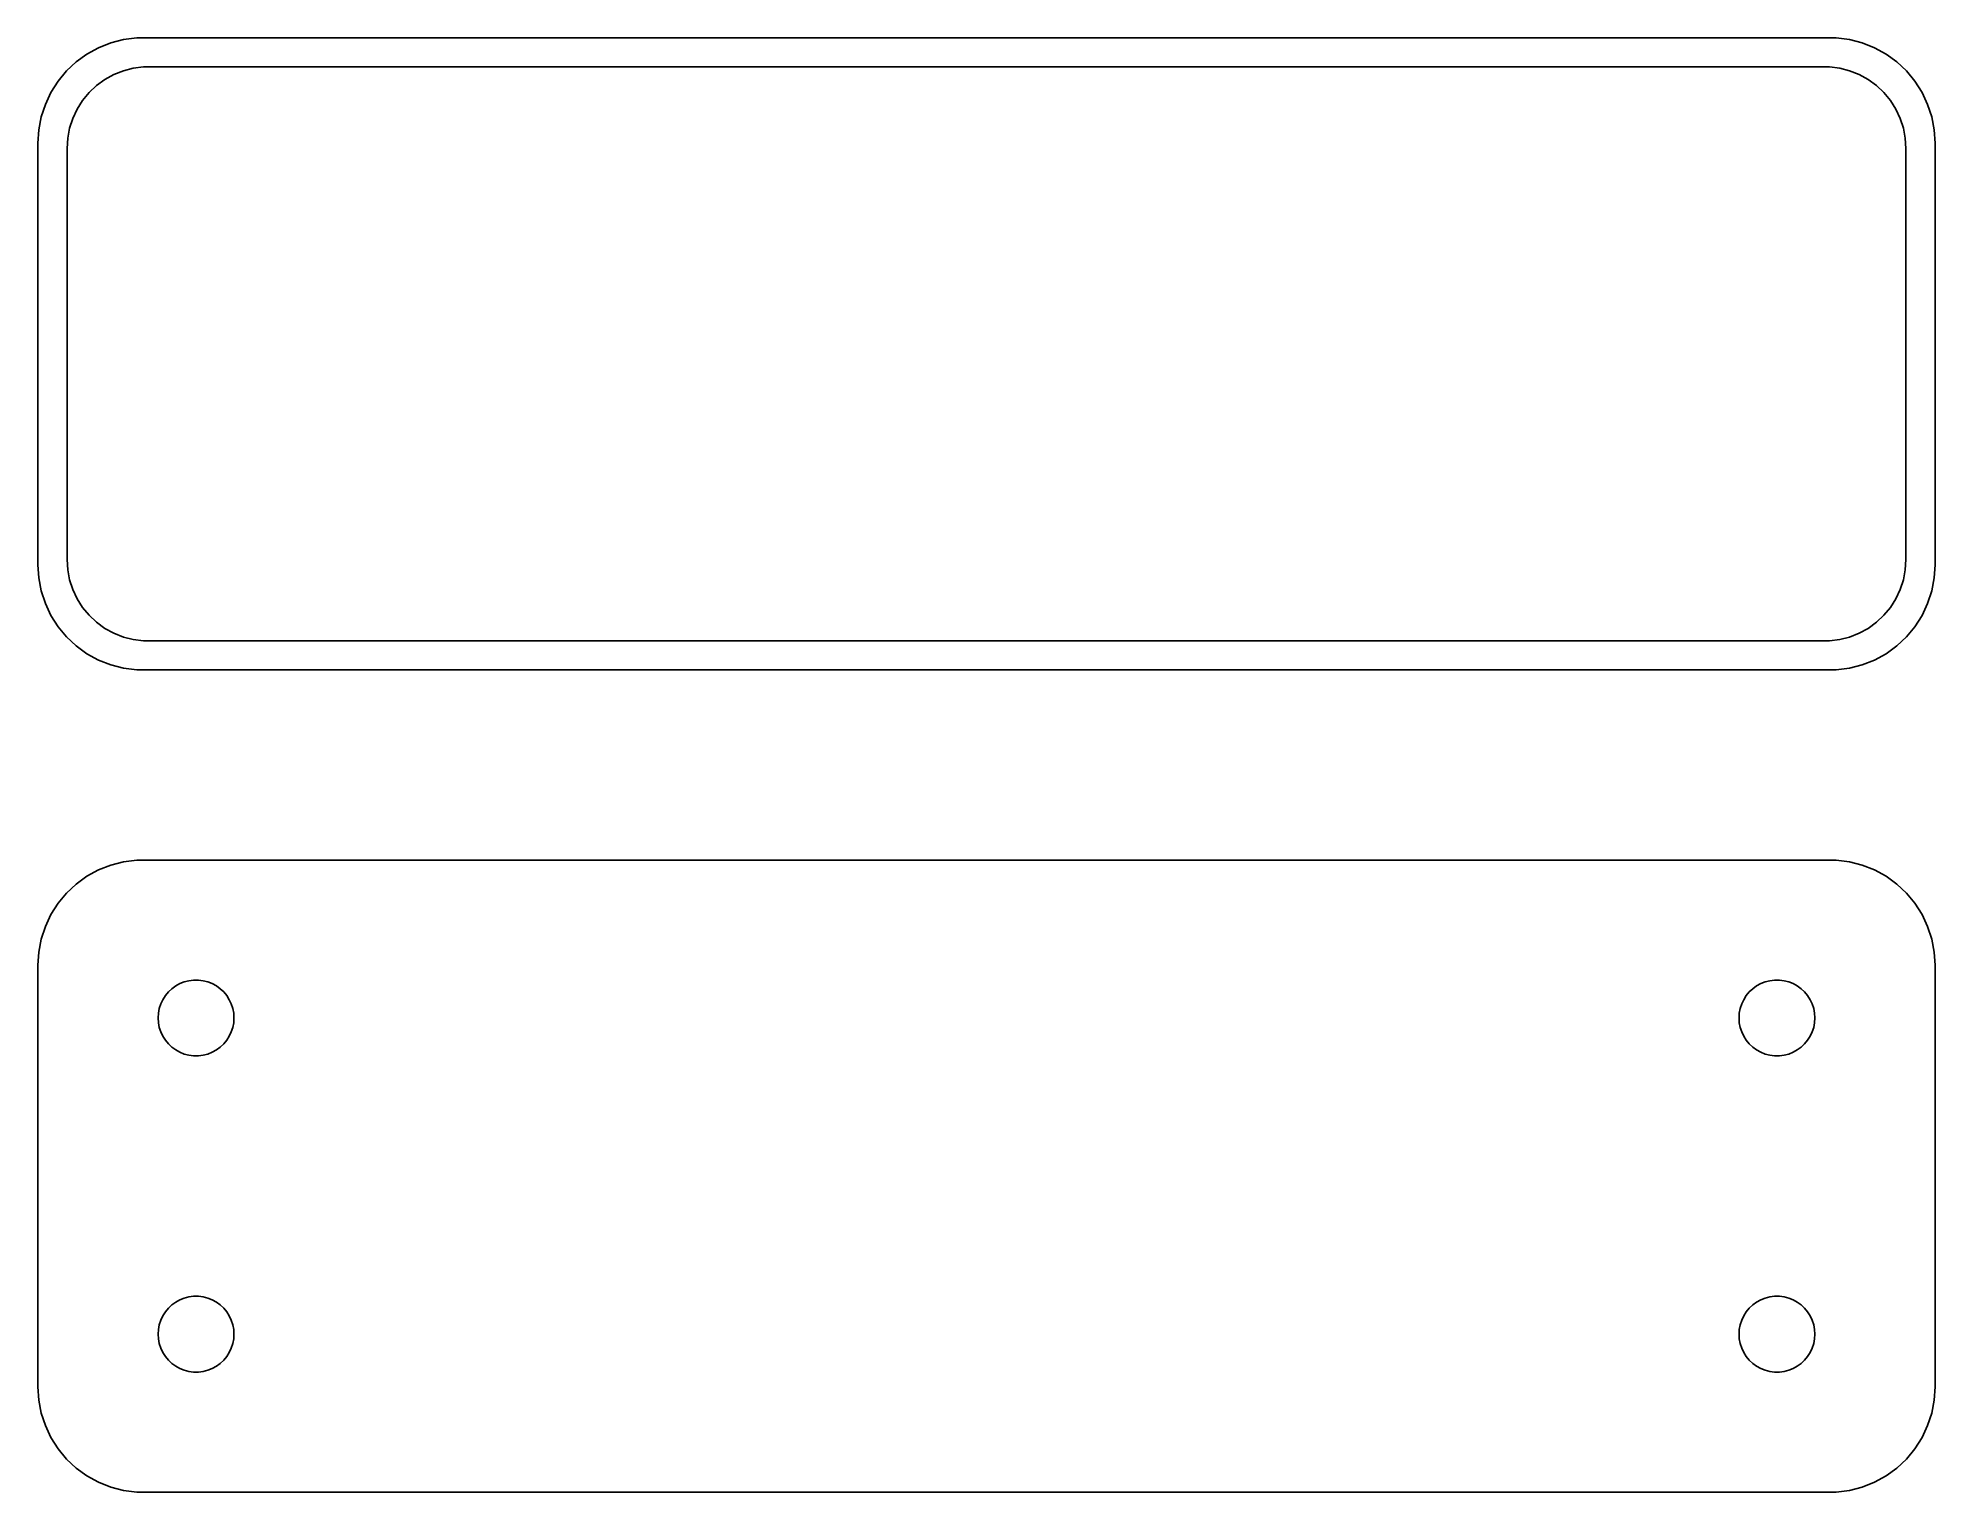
# Model space of a CAD drawing. Header units: metres. Extents: x -45 to 45, y 24 to 93.
import ezdxf

# ---------------------------------------------------------------- set-up
doc = ezdxf.new("R2010")
doc.units = ezdxf.units.M

msp = doc.modelspace()

# ---------------------------------------------------------------- linework, layer by layer
for p, q in [((-41.5451, 92.7553), (-42.1289, 92.5241)), ((-40.9369, 92.9114), (-41.5451, 92.7553)), ((-40.3139, 92.9901), (-40.9369, 92.9114)), ((40.3139, 92.9901), (-40.3139, 92.9901)), ((40.9369, 92.9114), (40.3139, 92.9901)), ((41.5451, 92.7553), (40.9369, 92.9114)), ((42.1289, 92.5241), (41.5451, 92.7553)), ((-43.1871, 91.8526), (-43.6448, 91.4227)), ((-42.6791, 92.2216), (-43.1871, 91.8526)), ((-42.1289, 92.5241), (-42.6791, 92.2216)), ((42.6791, 92.2216), (42.1289, 92.5241)), ((43.1871, 91.8526), (42.6791, 92.2216)), ((43.6448, 91.4227), (43.1871, 91.8526)), ((-44.0451, 90.9389), (-44.3815, 90.4088)), ((-43.6448, 91.4227), (-44.0451, 90.9389)), ((-42.2165, 90.7315), (-41.8234, 91.0171)), ((-41.8234, 91.0171), (-41.3975, 91.2512)), ((-41.3975, 91.2512), (-40.9457, 91.4301)), ((-40.9457, 91.4301), (-40.4751, 91.5509)), ((-40.4751, 91.5509), (-39.993, 91.6118)), ((-39.993, 91.6118), (39.993, 91.6118)), ((39.993, 91.6118), (40.4751, 91.5509)), ((40.4751, 91.5509), (40.9457, 91.4301)), ((40.9457, 91.4301), (41.3975, 91.2512)), ((41.3975, 91.2512), (41.8234, 91.0171)), ((41.8234, 91.0171), (42.2165, 90.7315)), ((44.0451, 90.9389), (43.6448, 91.4227)), ((44.3815, 90.4088), (44.0451, 90.9389)), ((-44.3815, 90.4088), (-44.6489, 89.8406)), ((-43.1408, 89.6141), (-42.8805, 90.0244)), ((-42.8805, 90.0244), (-42.5707, 90.3988)), ((-42.5707, 90.3988), (-42.2165, 90.7315)), ((42.2165, 90.7315), (42.5707, 90.3988)), ((42.5707, 90.3988), (42.8805, 90.0244)), ((42.8805, 90.0244), (43.1408, 89.6141)), ((44.6489, 89.8406), (44.3815, 90.4088)), ((-44.8429, 89.2434), (-44.9606, 88.6267)), ((-44.6489, 89.8406), (-44.8429, 89.2434)), ((-43.4979, 88.7123), (-43.3477, 89.1744)), ((-43.3477, 89.1744), (-43.1408, 89.6141)), ((43.1408, 89.6141), (43.3477, 89.1744)), ((43.3477, 89.1744), (43.4979, 88.7123)), ((44.8429, 89.2434), (44.6489, 89.8406)), ((44.9606, 88.6267), (44.8429, 89.2434)), ((-44.9606, 88.6267), (-45, 88)), ((-43.6195, 87.75), (-43.589, 88.235)), ((-43.589, 88.235), (-43.4979, 88.7123)), ((43.4979, 88.7123), (43.589, 88.235)), ((43.589, 88.235), (43.6195, 87.75)), ((45, 88), (44.9606, 88.6267)), ((-45, 88), (-45, 68)), ((-43.6195, 68.25), (-43.6195, 87.75)), ((43.6195, 87.75), (43.6195, 68.25)), ((45, 68), (45, 88)), ((-45, 68), (-44.9606, 67.3733)), ((-43.589, 67.765), (-43.6195, 68.25)), ((-43.4979, 67.2877), (-43.589, 67.765)), ((43.589, 67.765), (43.4979, 67.2877)), ((43.6195, 68.25), (43.589, 67.765)), ((44.9606, 67.3733), (45, 68)), ((-44.9606, 67.3733), (-44.8429, 66.7566)), ((-44.8429, 66.7566), (-44.6489, 66.1594)), ((-43.3477, 66.8256), (-43.4979, 67.2877)), ((-43.1408, 66.3859), (-43.3477, 66.8256)), ((43.3477, 66.8256), (43.1408, 66.3859)), ((43.4979, 67.2877), (43.3477, 66.8256)), ((44.6489, 66.1594), (44.8429, 66.7566)), ((44.8429, 66.7566), (44.9606, 67.3733)), ((-44.6489, 66.1594), (-44.3815, 65.5912)), ((-42.8805, 65.9756), (-43.1408, 66.3859)), ((-42.5707, 65.6012), (-42.8805, 65.9756)), ((42.8805, 65.9756), (42.5707, 65.6012)), ((43.1408, 66.3859), (42.8805, 65.9756)), ((44.3815, 65.5912), (44.6489, 66.1594)), ((-44.3815, 65.5912), (-44.0451, 65.0611)), ((-44.0451, 65.0611), (-43.6448, 64.5773)), ((-42.2165, 65.2685), (-42.5707, 65.6012)), ((-41.8234, 64.9829), (-42.2165, 65.2685)), ((-41.3975, 64.7488), (-41.8234, 64.9829)), ((41.8234, 64.9829), (41.3975, 64.7488)), ((42.2165, 65.2685), (41.8234, 64.9829)), ((42.5707, 65.6012), (42.2165, 65.2685)), ((43.6448, 64.5773), (44.0451, 65.0611)), ((44.0451, 65.0611), (44.3815, 65.5912)), ((-43.6448, 64.5773), (-43.1871, 64.1474)), ((-43.1871, 64.1474), (-42.6791, 63.7784)), ((-40.9457, 64.5699), (-41.3975, 64.7488)), ((-40.4751, 64.4491), (-40.9457, 64.5699)), ((-39.993, 64.3882), (-40.4751, 64.4491)), ((39.993, 64.3882), (-39.993, 64.3882)), ((40.4751, 64.4491), (39.993, 64.3882)), ((40.9457, 64.5699), (40.4751, 64.4491)), ((41.3975, 64.7488), (40.9457, 64.5699)), ((42.6791, 63.7784), (43.1871, 64.1474)), ((43.1871, 64.1474), (43.6448, 64.5773)), ((-42.6791, 63.7784), (-42.1289, 63.4759)), ((-42.1289, 63.4759), (-41.5451, 63.2447)), ((-41.5451, 63.2447), (-40.9369, 63.0886)), ((-40.9369, 63.0886), (-40.3139, 63.0099)), ((-40.3139, 63.0099), (40.3139, 63.0099)), ((40.3139, 63.0099), (40.9369, 63.0886)), ((40.9369, 63.0886), (41.5451, 63.2447)), ((41.5451, 63.2447), (42.1289, 63.4759)), ((42.1289, 63.4759), (42.6791, 63.7784)), ((-42.6791, 53.2216), (-43.1871, 52.8526)), ((-42.1289, 53.5241), (-42.6791, 53.2216)), ((-41.5451, 53.7553), (-42.1289, 53.5241)), ((-40.9369, 53.9114), (-41.5451, 53.7553)), ((-40.3139, 53.9901), (-40.9369, 53.9114)), ((40.3139, 53.9901), (-40.3139, 53.9901)), ((40.9369, 53.9114), (40.3139, 53.9901)), ((41.5451, 53.7553), (40.9369, 53.9114)), ((42.1289, 53.5241), (41.5451, 53.7553)), ((42.6791, 53.2216), (42.1289, 53.5241)), ((43.1871, 52.8526), (42.6791, 53.2216)), ((-43.6448, 52.4227), (-44.0451, 51.9389)), ((-43.1871, 52.8526), (-43.6448, 52.4227)), ((43.6448, 52.4227), (43.1871, 52.8526)), ((44.0451, 51.9389), (43.6448, 52.4227)), ((-44.3815, 51.4088), (-44.6489, 50.8406)), ((-44.0451, 51.9389), (-44.3815, 51.4088)), ((44.3815, 51.4088), (44.0451, 51.9389)), ((44.6489, 50.8406), (44.3815, 51.4088)), ((-44.6489, 50.8406), (-44.8429, 50.2434)), ((44.8429, 50.2434), (44.6489, 50.8406)), ((-44.9606, 49.6267), (-45, 49)), ((-44.8429, 50.2434), (-44.9606, 49.6267)), ((44.9606, 49.6267), (44.8429, 50.2434)), ((45, 49), (44.9606, 49.6267)), ((-45, 49), (-45, 29)), ((45, 29), (45, 49)), ((-38.9562, 47.558), (-38.8121, 47.7322)), ((-38.8121, 47.7322), (-38.6474, 47.8869)), ((-38.6474, 47.8869), (-38.4645, 48.0198)), ((-38.4645, 48.0198), (-38.2664, 48.1287)), ((-38.2664, 48.1287), (-38.0562, 48.2119)), ((-38.0562, 48.2119), (-37.8373, 48.2681)), ((-37.8373, 48.2681), (-37.613, 48.2964)), ((-37.613, 48.2964), (-37.387, 48.2964)), ((-37.387, 48.2964), (-37.1627, 48.2681)), ((-37.1627, 48.2681), (-36.9438, 48.2119)), ((-36.9438, 48.2119), (-36.7336, 48.1287)), ((-36.7336, 48.1287), (-36.5355, 48.0198)), ((-36.5355, 48.0198), (-36.3526, 47.8869)), ((-36.3526, 47.8869), (-36.1879, 47.7322)), ((-36.1879, 47.7322), (-36.0438, 47.558)), ((36.0438, 47.558), (36.1879, 47.7322)), ((36.1879, 47.7322), (36.3526, 47.8869)), ((36.3526, 47.8869), (36.5355, 48.0198)), ((36.5355, 48.0198), (36.7336, 48.1287)), ((36.7336, 48.1287), (36.9438, 48.2119)), ((36.9438, 48.2119), (37.1627, 48.2681)), ((37.1627, 48.2681), (37.387, 48.2964)), ((37.387, 48.2964), (37.613, 48.2964)), ((37.613, 48.2964), (37.8373, 48.2681)), ((37.8373, 48.2681), (38.0562, 48.2119)), ((38.0562, 48.2119), (38.2664, 48.1287)), ((38.2664, 48.1287), (38.4645, 48.0198)), ((38.4645, 48.0198), (38.6474, 47.8869)), ((38.6474, 47.8869), (38.8121, 47.7322)), ((38.8121, 47.7322), (38.9562, 47.558)), ((-39.2858, 46.7256), (-39.2434, 46.9476)), ((-39.2434, 46.9476), (-39.1736, 47.1626)), ((-39.1736, 47.1626), (-39.0773, 47.3671)), ((-39.0773, 47.3671), (-38.9562, 47.558)), ((-36.0438, 47.558), (-35.9226, 47.3671)), ((-35.9226, 47.3671), (-35.8264, 47.1626)), ((-35.8264, 47.1626), (-35.7565, 46.9476)), ((-35.7565, 46.9476), (-35.7142, 46.7256)), ((35.7142, 46.7256), (35.7565, 46.9476)), ((35.7565, 46.9476), (35.8264, 47.1626)), ((35.8264, 47.1626), (35.9226, 47.3671)), ((35.9226, 47.3671), (36.0438, 47.558)), ((38.9562, 47.558), (39.0773, 47.3671)), ((39.0773, 47.3671), (39.1736, 47.1626)), ((39.1736, 47.1626), (39.2434, 46.9476)), ((39.2434, 46.9476), (39.2858, 46.7256)), ((-39.3, 46.5), (-39.2858, 46.7256)), ((-39.2858, 46.2744), (-39.3, 46.5)), ((-39.2434, 46.0524), (-39.2858, 46.2744)), ((-39.1736, 45.8374), (-39.2434, 46.0524)), ((-35.7565, 46.0524), (-35.8264, 45.8374)), ((-35.7142, 46.2744), (-35.7565, 46.0524)), ((-35.7142, 46.7256), (-35.7, 46.5)), ((-35.7, 46.5), (-35.7142, 46.2744)), ((35.7, 46.5), (35.7142, 46.7256)), ((35.7142, 46.2744), (35.7, 46.5)), ((35.7565, 46.0524), (35.7142, 46.2744)), ((35.8264, 45.8374), (35.7565, 46.0524)), ((39.2434, 46.0524), (39.1736, 45.8374)), ((39.2858, 46.2744), (39.2434, 46.0524)), ((39.2858, 46.7256), (39.3, 46.5)), ((39.3, 46.5), (39.2858, 46.2744)), ((-39.0773, 45.6328), (-39.1736, 45.8374)), ((-38.9562, 45.442), (-39.0773, 45.6328)), ((-38.8121, 45.2678), (-38.9562, 45.442)), ((-38.6474, 45.1131), (-38.8121, 45.2678)), ((-38.4645, 44.9802), (-38.6474, 45.1131)), ((-36.3526, 45.1131), (-36.5355, 44.9802)), ((-36.1879, 45.2678), (-36.3526, 45.1131)), ((-36.0438, 45.442), (-36.1879, 45.2678)), ((-35.9226, 45.6328), (-36.0438, 45.442)), ((-35.8264, 45.8374), (-35.9226, 45.6328)), ((35.9226, 45.6328), (35.8264, 45.8374)), ((36.0438, 45.442), (35.9226, 45.6328)), ((36.1879, 45.2678), (36.0438, 45.442)), ((36.3526, 45.1131), (36.1879, 45.2678)), ((36.5355, 44.9802), (36.3526, 45.1131)), ((38.6474, 45.1131), (38.4645, 44.9802)), ((38.8121, 45.2678), (38.6474, 45.1131)), ((38.9562, 45.442), (38.8121, 45.2678)), ((39.0773, 45.6328), (38.9562, 45.442)), ((39.1736, 45.8374), (39.0773, 45.6328)), ((-38.2664, 44.8713), (-38.4645, 44.9802)), ((-38.0562, 44.7881), (-38.2664, 44.8713)), ((-37.8373, 44.7319), (-38.0562, 44.7881)), ((-37.613, 44.7036), (-37.8373, 44.7319)), ((-37.387, 44.7036), (-37.613, 44.7036)), ((-37.1627, 44.7319), (-37.387, 44.7036)), ((-36.9438, 44.7881), (-37.1627, 44.7319)), ((-36.7336, 44.8713), (-36.9438, 44.7881)), ((-36.5355, 44.9802), (-36.7336, 44.8713)), ((36.7336, 44.8713), (36.5355, 44.9802)), ((36.9438, 44.7881), (36.7336, 44.8713)), ((37.1627, 44.7319), (36.9438, 44.7881)), ((37.387, 44.7036), (37.1627, 44.7319)), ((37.613, 44.7036), (37.387, 44.7036)), ((37.8373, 44.7319), (37.613, 44.7036)), ((38.0562, 44.7881), (37.8373, 44.7319)), ((38.2664, 44.8713), (38.0562, 44.7881)), ((38.4645, 44.9802), (38.2664, 44.8713)), ((-39.0773, 32.3672), (-38.9562, 32.558)), ((-38.9562, 32.558), (-38.8121, 32.7322)), ((-38.8121, 32.7322), (-38.6474, 32.8869)), ((-38.6474, 32.8869), (-38.4645, 33.0198)), ((-38.4645, 33.0198), (-38.2664, 33.1287)), ((-38.2664, 33.1287), (-38.0562, 33.2119)), ((-38.0562, 33.2119), (-37.8373, 33.2681)), ((-37.8373, 33.2681), (-37.613, 33.2964)), ((-37.613, 33.2964), (-37.387, 33.2964)), ((-37.387, 33.2964), (-37.1627, 33.2681)), ((-37.1627, 33.2681), (-36.9438, 33.2119)), ((-36.9438, 33.2119), (-36.7336, 33.1287)), ((-36.7336, 33.1287), (-36.5355, 33.0198)), ((-36.5355, 33.0198), (-36.3526, 32.8869)), ((-36.3526, 32.8869), (-36.1879, 32.7322)), ((-36.1879, 32.7322), (-36.0438, 32.558)), ((-36.0438, 32.558), (-35.9226, 32.3672)), ((35.9226, 32.3672), (36.0438, 32.558)), ((36.0438, 32.558), (36.1879, 32.7322)), ((36.1879, 32.7322), (36.3526, 32.8869)), ((36.3526, 32.8869), (36.5355, 33.0198)), ((36.5355, 33.0198), (36.7336, 33.1287)), ((36.7336, 33.1287), (36.9438, 33.2119)), ((36.9438, 33.2119), (37.1627, 33.2681)), ((37.1627, 33.2681), (37.387, 33.2964)), ((37.387, 33.2964), (37.613, 33.2964)), ((37.613, 33.2964), (37.8373, 33.2681)), ((37.8373, 33.2681), (38.0562, 33.2119)), ((38.0562, 33.2119), (38.2664, 33.1287)), ((38.2664, 33.1287), (38.4645, 33.0198)), ((38.4645, 33.0198), (38.6474, 32.8869)), ((38.6474, 32.8869), (38.8121, 32.7322)), ((38.8121, 32.7322), (38.9562, 32.558)), ((38.9562, 32.558), (39.0773, 32.3672)), ((-39.3, 31.5), (-39.2858, 31.7256)), ((-39.2858, 31.2744), (-39.3, 31.5)), ((-39.2858, 31.7256), (-39.2434, 31.9476)), ((-39.2434, 31.9476), (-39.1736, 32.1626)), ((-39.1736, 32.1626), (-39.0773, 32.3672)), ((-35.9226, 32.3672), (-35.8264, 32.1626)), ((-35.8264, 32.1626), (-35.7565, 31.9476)), ((-35.7565, 31.9476), (-35.7142, 31.7256)), ((-35.7142, 31.7256), (-35.7, 31.5)), ((-35.7, 31.5), (-35.7142, 31.2744)), ((35.7, 31.5), (35.7142, 31.7256)), ((35.7142, 31.2744), (35.7, 31.5)), ((35.7142, 31.7256), (35.7565, 31.9476)), ((35.7565, 31.9476), (35.8264, 32.1626)), ((35.8264, 32.1626), (35.9226, 32.3672)), ((39.0773, 32.3672), (39.1736, 32.1626)), ((39.1736, 32.1626), (39.2434, 31.9476)), ((39.2434, 31.9476), (39.2858, 31.7256)), ((39.2858, 31.7256), (39.3, 31.5)), ((39.3, 31.5), (39.2858, 31.2744)), ((-39.2434, 31.0524), (-39.2858, 31.2744)), ((-39.1736, 30.8374), (-39.2434, 31.0524)), ((-39.0773, 30.6329), (-39.1736, 30.8374)), ((-38.9562, 30.442), (-39.0773, 30.6329)), ((-35.9226, 30.6329), (-36.0438, 30.442)), ((-35.8264, 30.8374), (-35.9226, 30.6329)), ((-35.7565, 31.0524), (-35.8264, 30.8374)), ((-35.7142, 31.2744), (-35.7565, 31.0524)), ((35.7565, 31.0524), (35.7142, 31.2744)), ((35.8264, 30.8374), (35.7565, 31.0524)), ((35.9226, 30.6329), (35.8264, 30.8374)), ((36.0438, 30.442), (35.9226, 30.6329)), ((39.0773, 30.6329), (38.9562, 30.442)), ((39.1736, 30.8374), (39.0773, 30.6329)), ((39.2434, 31.0524), (39.1736, 30.8374)), ((39.2858, 31.2744), (39.2434, 31.0524)), ((-38.8121, 30.2678), (-38.9562, 30.442)), ((-38.6474, 30.1131), (-38.8121, 30.2678)), ((-38.4645, 29.9802), (-38.6474, 30.1131)), ((-38.2664, 29.8713), (-38.4645, 29.9802)), ((-38.0562, 29.7881), (-38.2664, 29.8713)), ((-37.8373, 29.7319), (-38.0562, 29.7881)), ((-37.613, 29.7036), (-37.8373, 29.7319)), ((-37.387, 29.7036), (-37.613, 29.7036)), ((-37.1627, 29.7319), (-37.387, 29.7036)), ((-36.9438, 29.7881), (-37.1627, 29.7319)), ((-36.7336, 29.8713), (-36.9438, 29.7881)), ((-36.5355, 29.9802), (-36.7336, 29.8713)), ((-36.3526, 30.1131), (-36.5355, 29.9802)), ((-36.1879, 30.2678), (-36.3526, 30.1131)), ((-36.0438, 30.442), (-36.1879, 30.2678)), ((36.1879, 30.2678), (36.0438, 30.442)), ((36.3526, 30.1131), (36.1879, 30.2678)), ((36.5355, 29.9802), (36.3526, 30.1131)), ((36.7336, 29.8713), (36.5355, 29.9802)), ((36.9438, 29.7881), (36.7336, 29.8713)), ((37.1627, 29.7319), (36.9438, 29.7881)), ((37.387, 29.7036), (37.1627, 29.7319)), ((37.613, 29.7036), (37.387, 29.7036)), ((37.8373, 29.7319), (37.613, 29.7036)), ((38.0562, 29.7881), (37.8373, 29.7319)), ((38.2664, 29.8713), (38.0562, 29.7881)), ((38.4645, 29.9802), (38.2664, 29.8713)), ((38.6474, 30.1131), (38.4645, 29.9802)), ((38.8121, 30.2678), (38.6474, 30.1131)), ((38.9562, 30.442), (38.8121, 30.2678)), ((-45, 29), (-44.9606, 28.3733)), ((44.9606, 28.3733), (45, 29)), ((-44.9606, 28.3733), (-44.8429, 27.7566)), ((44.8429, 27.7566), (44.9606, 28.3733)), ((-44.8429, 27.7566), (-44.6489, 27.1594)), ((-44.6489, 27.1594), (-44.3815, 26.5912)), ((44.3815, 26.5912), (44.6489, 27.1594)), ((44.6489, 27.1594), (44.8429, 27.7566)), ((-44.3815, 26.5912), (-44.0451, 26.0611)), ((44.0451, 26.0611), (44.3815, 26.5912)), ((-44.0451, 26.0611), (-43.6448, 25.5773)), ((-43.6448, 25.5773), (-43.1871, 25.1474)), ((43.1871, 25.1474), (43.6448, 25.5773)), ((43.6448, 25.5773), (44.0451, 26.0611)), ((-43.1871, 25.1474), (-42.6791, 24.7784)), ((-42.6791, 24.7784), (-42.1289, 24.4759)), ((-42.1289, 24.4759), (-41.5451, 24.2447)), ((41.5451, 24.2447), (42.1289, 24.4759)), ((42.1289, 24.4759), (42.6791, 24.7784)), ((42.6791, 24.7784), (43.1871, 25.1474)), ((-41.5451, 24.2447), (-40.9369, 24.0886)), ((-40.9369, 24.0886), (-40.3139, 24.0099)), ((-40.3139, 24.0099), (40.3139, 24.0099)), ((40.3139, 24.0099), (40.9369, 24.0886)), ((40.9369, 24.0886), (41.5451, 24.2447))]:
    msp.add_line(p, q)

doc.saveas('drawing.dxf')
